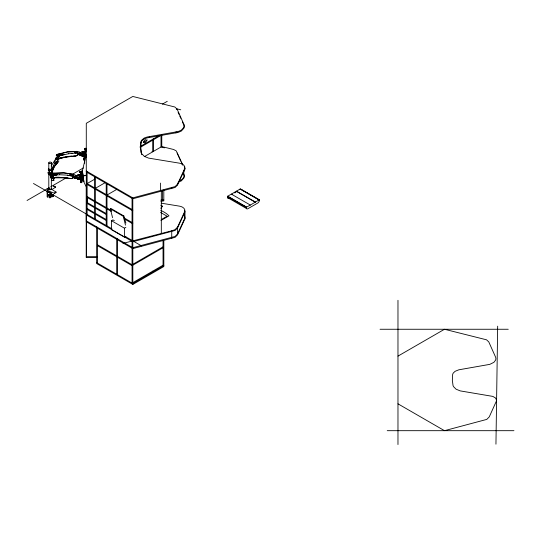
<?xml version="1.0" encoding="UTF-8"?>
<svg xmlns="http://www.w3.org/2000/svg" width="541" height="541" viewBox="0 0 541 541"><rect width="100%" height="100%" fill="white"/><g stroke="black" fill="none" stroke-linecap="round" stroke-linejoin="round"><path stroke-width="0.81" d="M54.56 192.704C54.736 193.407 54.046 193.022 54.905 193.211A2.705 1.562 0 0 0 55.879 192.63L56 192.008L52.815 190.101M55.371 186.78L55.223 187.091A2.705 1.562 0 0 0 54.445 186.686M80.913 176.224L80.92 171.362L81.542 176.373M86.283 213.215L86.283 221.756L132.829 248.623L175.095 237.323L177.59 234.767L184.765 219.173L184.792 217.468M106.99 195.943L106.99 225.949M47.486 190.175L47.601 197.032M47.933 196.931L47.953 194.949L51.578 194.591M79.852 177.658L79.912 177.739A0.954 0.771 -7.6 0 1 79.737 178.686M80.176 172.322L80.136 171.625L80.19 172.173M80.122 177.746L80.149 177.516M80.176 172.518L80.129 172.052M80.67 181.749L80.751 182.581L80.71 181.722M80.704 176.427L80.683 175.663M80.961 172.66L80.961 175.757M80.961 172.038L80.934 172.018M81.441 181.465L81.508 175.859M81.515 182.297L81.495 181.769L81.529 182.486M81.123 173.844L81.136 171.348L81.738 175.859L81.759 182.689L81.245 178.949M81.738 182.263L81.732 182.297M82.239 176.549L82.55 177.549L82.246 174.06L82.266 175.92M495.948 444.168L497.673 326.176M83.916 153.353C83.909 154.631 83.99 151.534 84.004 153.326M83.997 159.074L83.956 158.898M84.592 153.718L84.389 154.449M84.687 153.955L84.707 153.259M84.741 149.35L84.802 149.478M85.661 150.202C86.648 141.634 83.023 162.55 85.579 149.952M84.91 153.414L85.85 148.511L85.87 151.007M85.309 150.06L85.241 150.628M85.6 149.242L85.64 148.883M51.74 176.366A1.751 1.014 0 0 0 51.3 177.57L50.874 175.007L51.273 177.624A1.751 1.014 0 0 0 53.201 178.131L53.431 180.579A1.285 0.656 -1 0 0 54.141 179.862M83.652 153.259L83.672 153.752L83.909 152.67A0.954 0.771 11.3 0 1 83.091 153.779L84.687 153.881M83.76 153.164L83.747 152.684L83.213 152.677M83.97 159.433L83.923 159.23M83.997 159.169L84.017 158.784M84.781 153.793L84.795 153.252M85.606 149.154L85.586 148.856M141.275 153.225A12.815 7.398 0 0 1 141.201 152.461L140.653 148.484L140.903 142.242A10.421 6.019 0 0 1 141.6 140.234L144.224 138.029L147.138 137.008L178.111 131.551L181.33 130.165L183.866 127.365A11.496 6.634 0 0 0 183.818 124.166L177.103 109.12L174.844 107.003L132.802 96.454L86.283 123.307L86.283 171.916L132.802 198.777L175.095 187.484L177.59 184.934L184.765 169.333L184.792 167.636M140.653 148.484L140.903 142.242M80.115 171.497L80.129 171.625M80.589 175.338L80.602 176.305M80.677 175.703L80.683 176.068M80.426 181.641L80.474 182.716L80.447 181.668M80.737 176.319L80.731 176.731L80.704 175.852M80.819 175.372L80.9 174.871L81.028 179.105M80.771 176.501L80.758 177.604M80.839 178.787L80.832 177.184L80.67 178.868L75.01 178.341A1.197 0.669 12.2 0 1 73.941 177.894A1.197 0.669 12.2 0 1 73.853 177.205M80.737 182.445L80.697 182.317M81.522 176.325L81.542 175.987M80.866 173.228L80.981 172.484L81.481 175.947M231.352 194.124L240.393 188.883L259.261 199.771L259.261 200.968A2.374 1.373 -60 0 1 257.712 203.058L247.886 208.725A2.374 1.373 -60 0 1 246.338 208.427L227.47 197.533L227.47 196.342L231.352 194.104L250.348 205.066L259.261 199.771M81.644 154.117L84.274 154.368L84.585 152.312L84.606 153.123M84.829 149.269L84.842 148.761M84.842 149.133L84.863 148.626M84.592 154.456L84.66 154.009M84.761 153.38L84.707 153.177M53.431 180.579L53.64 178.05A1.751 1.014 0 0 0 54.33 177.705M80.778 173.384L80.758 173.336M80.886 178.564L81.204 181.363L81.197 180.633M74.753 176.643L75.098 176.65M76.071 177.144L76.524 177.015M83.929 159.135L83.956 158.756M83.99 159.426L83.983 158.838M84.721 153.617L84.646 153.218L84.565 154.029A4.822 0.453 -86.2 0 1 84.619 154.699M50.387 193.59L51.043 193.719M50.536 194.936L50.955 194.557M51.578 194.327L47.628 194.963M83.936 153.076L83.977 152.724M84.558 153.367L84.639 152.947A4.822 0.453 -86.2 0 0 85.207 150.148L85.275 150.182M84.768 153.516L85.059 151.974L85.174 152.481M85.593 148.998L85.579 149.201M56.298 174.425L53.038 175.21L59.686 174.77M73.657 174.452L63.757 172.775L53.316 173.188L57.245 173.695L56.426 173.735M73.278 175.717L70.445 174.953L73.495 175.636A2.34 1.907 7.8 0 1 73.502 176.19L73.353 175.548L73.326 176.352A2.34 1.907 7.8 0 1 70.472 178.571L62.756 177.691L53.153 177.854L54.107 177.732A2.556 2.083 7.8 0 1 52.856 175.926L53.052 175.108M54.431 177.908L55.595 177.272L58.55 177.205L71.087 178.462A2.191 1.785 7.8 0 0 73.197 176.312L73.245 175.649M54.999 177.671L54.465 177.691A1.751 1.014 0 0 1 52.294 177.773A1.751 1.014 0 0 1 51.632 176.596M53.018 175.852L53.16 175.223L57.163 174.283L56.345 174.324M57.163 174.283L57.224 173.573M57.481 174.101L55.622 173.722A0.913 0.744 7.8 0 0 54.979 173.911M73.576 175.047L70.54 174.276L70.425 175.068A0.913 0.744 7.8 0 1 71.73 174.682M70.54 174.276L71.683 175.338M71.175 175.203L71.256 174.439L70.127 174.385M53.268 173.999L53.41 173.384L63.743 172.978L71.317 173.925L73.42 174.385L73.373 175.047M73.441 174.871L73.535 174.202M76.058 176.102A1.17 0.676 0 0 1 75.219 177.063L73.495 177.252L73.441 175.527M57.177 155.064L57.353 154.313L67.436 151.811L76.957 151.399A2.34 1.839 -25.7 0 1 77.038 151.886M57.434 154.604L57.353 155.125A2.414 1.9 -25.7 0 1 57.441 154.618L67.476 152.014L76.863 151.541M58.212 156.917L58.293 156.396A2.414 1.9 -25.7 0 0 59.368 158.425L67.639 156.599L75.679 155.909A2.191 1.724 -25.7 0 0 77.721 153.333L77.417 152.697L74.692 152.684L74.401 151.913L77.309 151.967L77.032 151.392L79.683 152.001A1.075 0.555 13.6 0 1 79.98 152.609L77.857 153.117L77.579 152.542L74.712 152.562L74.401 151.913M74.719 152.663L75.294 152.643L74.746 152.596M80.697 175.69L80.474 175.176L77.755 174.986L79.412 174.939L79.588 176.312M80.866 172.748L81.353 181.384L81.022 178.557M80.426 175.676L80.595 176.948L80.393 175.27L78.79 175.345A0.954 0.771 -7.6 0 0 78.12 175.602M80.65 178.74L79.081 179.044A0.954 0.771 -7.6 0 1 78.134 178.314A0.954 0.771 -7.6 0 1 79.081 177.495L80.758 177.678M81.502 181.952L81.542 182.337M236.512 191.162L255.386 202.009M46.979 188.674L49.238 188.315M84.078 152.846L83.936 153.286M53.133 173.911L53.221 173.37M71.554 175.385L71.006 175.108L71.568 175.325M83.158 155.395L83.037 154.854M83.544 155.524L83.219 154.104L83.578 155.321M82.07 151.859L83.774 151.886L82.09 151.751L83.666 151.859L83.321 154.124L81.664 154.016L83.24 154.002M83.666 151.859L84.004 153.022M83.321 154.124L83.733 152.089M97.109 257.577L86.31 257.577L86.31 171.037L132.802 197.878L175.095 186.591L177.59 184.041L184.765 168.44C185.57 165.35 181.945 163.497 179.396 163.166L148.559 158.1L144.42 156.417L141.823 153.82A12.815 7.398 0 0 1 141.201 151.568L140.653 147.592M122.976 243.396L172.647 230.561L175.095 229.56L177.59 227.01L184.765 211.409C185.57 208.319 181.945 206.466 179.396 206.135L161.279 203.186M496.584 400.678L489.28 416.841L486.785 419.397L444.492 430.683L397.973 403.829M51.794 172.545L54.377 166.263L57.853 162.374M86.628 175.419L83.409 175.933L82.286 171.03L86.235 155.098M84.761 153.11L84.795 152.954A4.822 0.453 -86.2 0 0 85.207 151.223M52.132 171.808L54.377 166.689L58.685 161.468A1.278 0.818 -2.7 0 0 58.746 160.839M80 178.462L79.581 179.125M57.353 154.313L57.305 154.604A2.556 2.015 -25.7 0 0 57.218 155.159M61.038 154.645L61.83 154.442L58.151 156.369A2.556 2.015 -25.7 0 0 59.3 158.54L67.679 156.802L75.138 156.139A2.34 1.839 -25.7 0 0 77.897 153.36M83.564 155.436L83.233 155.964M86.269 149.952L83.936 154.706L83.936 160.095L84.376 160.062L84.376 154.672L86.29 154.611M84.376 154.672L83.936 154.706L84.308 154.949L86.303 150.865M79.243 176.217L79.243 175.771M53.316 173.188L53.207 173.465A2.556 2.083 7.8 0 0 53.119 174.006M71.554 175.257L70.993 175.237L71.439 175.392M83.064 153.603L83.645 153.164L83.186 152.718M183.46 171.997L183.866 171.233A11.496 6.634 0 0 0 184.102 170.435M160.961 208.238L162.32 206.121L161.117 208.319M54.228 162.564L54.979 161.346M51.07 193.401L50.502 193.516L50.617 193.171M55.06 161.171L55.446 160.576M79.906 178.679L79.108 179.287A2.374 1.373 0 0 1 77.383 178.963L76.971 177.441A2.374 1.373 0 0 1 76.788 176.075L77.052 175.839L75.814 176.048M51.212 165.992L55.791 158.723A1.751 1.014 0 0 0 58.509 159.534L54.377 163.734L51.578 169.455A1.637 1.224 -9.8 0 1 51.233 170.043M83.463 155.639L82.611 156.16A2.374 1.373 0 0 1 81.022 155.646L80.704 154.084A2.374 1.373 0 0 1 80.974 152.724M51.936 194.888L53.39 194.834L53.464 196.518L50.658 197.093L50.015 197.857L49.062 197.587L49.596 194.821L49.596 195.889L48.778 195.193M50.015 197.857L50.015 196.782L50.658 196.025L53.464 195.443L53.39 194.834M75.023 156.146L63.561 157.167L59.909 158.439L63.601 157.248M79.223 176.569L79.223 175.893M47.385 192.42L49.312 192.211M51.124 194.814L50.759 194.956M55.344 187.314L52.612 189.12A2.096 1.21 0 0 0 52.139 189.681M54.972 175.041L55.128 174.919A0.818 0.642 -25 0 1 55.872 174.804L56.027 174.885M235.666 192.339L236.092 192.014M162.469 104.095L167.27 101.323M27.05 200.481L49.312 187.626M50.766 186.787L66.712 177.583M72.514 174.236L83.388 167.953M143.243 142.371L147.395 139.977M140.092 146.557L158.953 135.663M140.078 147.456L161.779 134.925L161.779 146.564L144.285 156.667M94.912 179.071L87.115 183.575L132.802 209.949M105.326 182.574L95.358 188.329L95.358 177.157M116.957 189.289L106.99 195.044L106.99 183.872M112.548 217.685L110.364 208.846L110.946 208.508L123.869 215.967L125.884 223.068M125.87 236.295L124.423 237.134L111.5 229.675L111.5 220.721L112.947 219.883L114.381 220.714M110.364 208.846L123.287 216.305L123.869 215.967M111.5 220.721L124.423 228.18L125.87 227.348M161.252 219.578L167.101 216.204L160.589 212.444M160.934 220.471L168.968 215.832A30.614 17.67 0 0 0 160.778 210.408M132.775 264.326L163.051 246.845M132.775 265.218L163.051 247.737M227.47 196.342L246.338 207.23L250.348 205.066M132.768 282.679L163.051 265.198L163.828 265.645L132.829 283.538L96.65 262.649M96.65 226.841L96.65 263.548L132.829 284.438L163.828 266.537L163.828 240.704M397.973 356.113L444.492 329.259L486.535 339.809L488.793 341.926L495.509 356.972A11.496 6.634 0 0 1 495.556 360.171L493.872 362.348L489.801 364.357L458.829 369.807L455.103 371.309L453.29 373.04A10.421 6.019 0 0 0 452.594 375.048L452.344 380.391L452.891 384.374A12.815 7.398 0 0 0 453.514 386.626L456.11 389.216L460.249 390.9L492.81 396.397L495.482 397.96L496.591 400.11M82.55 175.994L81.907 176.271L83.03 181.174L84.477 181.066M82.333 170.956L81.907 170.882L83.03 175.784L83.03 181.174L83.409 180.971L86.668 187.801M59.611 158.479L60.085 158.236M61.708 157.587L59.632 158.689M79.831 154.652L79.378 154.8L79.378 154.063L80.94 154.374L80.474 153.827M61.14 154.861L58.34 156.261L58.11 157.018A2.556 2.015 -25.7 0 0 59.341 158.628M48.791 169.428L48.345 169.685A1.637 0.575 -2.9 0 0 48.406 170.104L50.712 173.289L51.226 177.211A1.751 1.014 0 0 1 51.74 176.779M48.961 169.489L48.589 169.705A1.359 0.48 -2.9 0 0 48.818 170.151L49.366 170.266A1.244 0.44 -2.9 0 0 50.624 170.131L50.996 169.915A1.359 0.48 -2.9 0 0 50.949 169.563M232.305 194.293L231.778 194.51M179.281 181.012L182.182 179.382L183.866 177.198A11.496 6.634 0 0 0 183.818 174.006M59.111 158.364L59.625 158.155L58.394 158.885L59.294 158.743L57.948 157.059L59.294 158.743M75.598 178.307L77.235 178.672L77.235 177.698L75.598 177.57L75.808 178.232M86.628 175.142L83.03 175.784L83.409 175.933M83.03 181.174L83.402 181.046L83.402 175.656M77.715 153.617L78.005 154.219L79.507 153.698M83.104 155.964L81.022 155.646M83.794 153.401L83.138 153.516M178.111 182.283L181.33 180.89L183.866 178.097A11.496 6.634 0 0 0 183.818 174.899L183.818 170.273M83.936 160.095L84.308 159.98L84.687 163.199M64.683 154.462L58.245 156.166M55.256 173.938L55.432 173.884A0.73 0.595 7.8 0 1 56.352 174.506M80.041 178.341L79.669 177.401A2.232 1.285 0 0 1 77.965 177.347L77.478 177.164A2.232 1.285 0 0 1 77.235 175.352L77.667 175.128A2.232 1.285 0 0 1 79.338 174.926L79.439 175.135M50.617 194.517L50.577 194.888M50.59 195.003C49.535 195.531 51.848 195.646 50.922 195.017M82.929 155.544L82.523 155.558M57.393 154.401L61.552 153.867L61.843 154.557M60.666 153.867L61.552 153.867M61.005 155.463L68.376 153.766M50.489 170.266L50.157 170.347A1.244 0.926 -9.8 0 1 49.008 170.023L48.798 169.563A1.359 1.014 -9.8 0 1 48.927 169.049M50.57 170.449L50.178 170.543A1.495 1.116 -9.8 0 1 48.798 170.158L48.541 169.597A1.637 1.224 -9.8 0 1 48.913 168.704M79.344 179.145L77.295 178.902M140.903 143.135A10.421 6.019 0 0 1 141.6 141.127L144.224 138.922L147.138 137.901L178.111 132.45L181.33 131.057L183.866 128.258A11.496 6.634 0 0 0 183.818 125.066L183.818 124.166M83.625 153.394L83.158 153.434M53.201 178.131L53.64 178.05L53.113 180.64A1.285 0.656 -1 0 1 51.618 180.133L50.712 176.238L48.21 173.221M57.495 154.496L60.68 153.982M83.28 154.327L83.213 154.341A2.232 1.285 0 0 1 81.556 154.097L81.136 153.86A2.232 1.285 0 0 1 81.502 152.055L81.995 151.886A2.232 1.285 0 0 1 83.706 151.865M62.188 153.874L59.801 154.259A0.913 0.717 -25.7 0 0 59.354 154.428M61.681 154.063L59.848 154.361A0.913 0.717 -25.7 0 0 59.618 154.422M160.947 200.434L163.815 200.001M160.92 201.333L163.815 200.894L163.815 190.026M68.335 153.8L72.061 153.333M67.639 156.484L71.689 156.099M53.153 175.237L55.899 174.98M82.239 177.15L82.029 176.224L82.53 176.095M82.759 176.319L82.333 175.419L82.759 177.752M82.333 177.563L82.759 178.469M57.542 156.221L60.666 154.699L60.436 154.212L56.589 154.969A1.522 0.92 -11.7 0 0 56.602 155.909M75.882 152.704L75.118 151.926L75.747 152.204M77.755 175.108L79.426 175.034M80.69 176.258L80.616 177.374L78.06 177.36L79.683 177.123M78.046 177.259L79.71 177.184M75.01 177.516L77.295 177.651L76.599 177.211M79.047 177.563L79.865 177.617A0.954 0.771 -7.6 0 1 79.96 177.8M79.885 177.739L77.552 177.671A2.232 1.285 0 0 1 77.235 175.825M79.047 178.814L77.951 178.828M74.381 152.035L77.106 152.048L76.829 151.48M72.014 153.374L75.72 153.184M83.091 153.299L83.267 152.751M54.526 193.286L49.596 191.352L47.5 191.467L47.27 197.046L46.999 191.02M47.662 191.697L49.596 191.615M84.308 154.949L86.222 154.888M55.581 177.353L62.756 177.455L70.357 178.557M86.31 256.684L97.109 256.684M380.053 329.259L508.242 329.259M387.234 430.683L513.95 430.683M59.659 174.736L67.294 175.169L73.258 176.224M75.659 153.225L77.89 153.346M80.379 176.718L80.595 175.392M74.949 177.793L74.597 177.698M57.285 173.695L55.635 173.62A0.913 0.744 7.8 0 0 54.851 173.959M69.654 174.256L71.304 174.33M56.731 174.912L55.473 174.851A0.913 0.744 7.8 0 0 54.824 175.041M73.36 176.123L75.909 176.089A1.075 0.622 14.8 0 0 75.997 175.46L73.603 174.337L73.522 174.932L71.236 174.513M83.111 153.671L84.707 153.779M78.756 153.948L80.954 154.327M82.658 154.368L84.254 154.476M84.274 155.923L81.576 155.707L78.756 154.773A1.197 0.703 12.4 0 1 77.728 154.023M84.254 156.024L82.658 155.916A0.954 0.771 11.3 0 1 81.84 154.699M56.453 173.519L53.349 173.505A2.414 1.961 7.8 0 0 53.268 174.013M66.956 177.827L54.222 177.597A2.414 1.961 7.8 0 1 53.099 175.331M48.697 173.938L49.623 174.256L50.712 175.811L51.463 179.314M52.416 175.027L55.973 174.182A0.73 0.595 7.8 0 0 56.514 174.784M71.256 174.615L71.912 174.966M67.294 175.169L73.163 176.238M82.333 176.346L81.907 176.271L81.907 170.882L82.286 171.03M80.812 153.069A2.232 1.285 0 0 0 81.136 154.341L81.596 154.456M176.779 108.822L180.755 109.803M161.779 146.564L173.668 149.512L176.244 150.925L182.811 164.883M164.41 147.855L161.008 147.01L161.008 135.378M49.062 196.511L50.015 196.782M81.623 155.578C84.951 156.133 81.184 153.874 82.638 155.686A0.954 0.771 11.3 0 0 83.375 155.504M79.378 154.8L80.94 155.341L80.602 154.996M77.478 177.644L77.552 178.922M54.445 177.813L54.147 177.698A2.556 2.083 7.8 0 1 52.957 175.291M83.74 152.677L83.882 152.792A0.954 0.771 11.3 0 1 83.064 153.901M49.596 191.352L48.453 190.777A2.205 1.271 0 0 1 47.919 189.255M77.6 178.706L77.262 178.537A1.542 0.859 12.2 0 1 76.984 178.32M77.235 178.672L76.808 178.368M240.65 189.181L259.261 199.92M258.99 199.927L240.123 189.039L240.123 189.6M236.39 191.345L255.257 202.233M151.987 151.399L152.704 151.805L152.704 139.274M246.608 207.075L227.747 196.187L227.747 196.748M246.338 207.534L227.734 196.789L227.734 197.681A2.374 1.373 -60 0 0 228.64 198.202M161.177 199.372L162.584 200.19L162.584 191.041M160.785 205.249L162.32 206.121M87.115 184.467L132.802 210.848M111.426 210.577L87.115 196.539L87.087 202.523L94.58 206.851M124.227 217.969L132.802 222.919M87.115 197.431L111.304 211.403M124.187 218.835L132.802 223.812M95.358 207.298L106.212 213.56M87.087 203.416L94.58 207.744M95.358 208.19L106.212 214.459M87.087 208.488L94.58 212.816M95.358 213.262L106.212 219.531M87.087 209.387L94.58 213.715M95.358 214.162L106.212 220.424M33.461 183.494L111.913 228.789M125.289 236.518L141.519 245.885M86.283 214.892L132.802 241.746L175.095 230.459L177.59 227.91L184.765 212.309L184.792 210.605M152.704 271.169L153.475 271.623M97.427 244.748L132.058 264.738M97.427 245.641L132.058 265.638M54.086 177.894L52.761 175.94L53.566 177.245M81.306 155.423L81.008 155.213A1.542 0.899 12.4 0 1 80.798 154.976M79.662 177.367L79.96 177.84M83.415 154.611L83.497 154.706A0.954 0.771 11.3 0 1 82.016 155.544M176.596 109.221L176.887 109.607M51.131 168.718L51.348 169.184A1.359 1.014 -9.8 0 1 50.786 170.124M184.231 166.554L184.569 167.081M227.747 197.309L227.781 197.377A1.995 1.15 -60 0 0 228.031 197.621M77.857 153.117L78.005 154.219M77.363 152.068L76.89 151.277M77.586 152.704L77.83 153.231M77.032 151.392L77.16 151.98M75.118 152.102L75.388 152.67M79.622 175.318L79.311 174.716L79.737 177.38M178.111 112.271L179.118 114.53M179.788 116.038L180.795 118.29M182.473 122.056L183.48 124.308M177.103 152.988L180.795 161.265M181.465 162.767L182.473 165.025M74.536 177.705L74.949 177.915A0.69 0.399 0 0 1 74.273 177.705M80.433 175.669L80.494 176.393M80.69 181.627L80.731 182.101M51.963 173.154L51.321 169.793A1.637 0.575 -2.9 0 0 51.3 169.651M123.287 216.305L125.471 225.144M86.371 157.478L85.816 155.024L85.816 157.512M51.659 173.052L51.814 173.952M184.792 216.576L184.765 218.273L177.59 233.874L175.095 236.424L132.802 247.717L86.283 220.856L86.296 187.335M81.718 175.981L81.725 176.325L81.745 175.913M81.508 176.041L81.542 182.723L81.035 178.956M84.376 160.062L84.66 162.476M53.39 195.903L53.464 196.518M80.778 173.106L80.785 175.575M80.71 175.757L80.731 176.136M81.184 180.998L81.177 178.53M51.49 172.417L51.442 171.795L51.463 172.295M81.211 176.156L81.197 176.454M80.616 177.374L80.643 177.827M80.46 177.84L80.413 176.954M81.542 176.055L81.495 176.461M80.866 177.428L80.785 176.298L80.839 176.853M80.683 182.256L80.67 181.85M80.839 177.238L80.866 177.644M80.575 176.407L80.589 176.893M82.252 176.041L82.246 174.06M81.15 178.314L80.765 172.741L80.758 173.188M47.324 191L47.344 192.555M55.358 186.767L55.358 187.213M86.31 221.134L86.31 257.577M397.973 300.316L397.973 444.546M246.338 207.23L246.338 208.427M184.799 168.278L184.799 169.177M184.799 211.254L184.799 219.01M184.765 168.44L184.765 169.333M184.765 211.409L184.765 219.173M177.59 184.041L177.59 184.934M177.59 227.01L177.59 234.767M176.873 131.835L176.873 132.734M175.879 132.004L175.879 132.897M171.727 187.808L171.727 188.701M171.727 230.777L171.727 238.54M163.051 240.218L163.051 265.198M161.319 191.399L161.319 233.475M160.542 183.081L160.542 190.161M153.475 138.827L153.475 151.358M149.33 136.704L149.33 137.597M141.201 151.568L141.201 152.461M132.802 197.878L132.829 284.438M132.058 198.344L132.058 209.516M132.058 210.415L132.058 222.486M132.058 223.379L132.058 240.42M132.058 241.313L132.058 283.092M124.423 228.18L124.423 237.134M117.485 238.872L117.485 274.679M116.707 238.419L116.707 274.233M106.212 183.426L106.212 194.598M106.212 195.49L106.212 207.561M106.212 208.461L106.212 225.502M97.427 227.288L97.427 263.102M95.358 189.228L95.358 201.299M95.358 202.192L95.358 219.233M94.58 176.711L94.58 187.883M94.58 188.782L94.58 200.853M94.58 201.746L94.58 218.787M87.115 171.504L87.115 214.473M85.857 154.645L85.857 157.133M82.543 176.339L82.543 178.489M82.029 174.08L82.029 176.224M81.204 154.374L81.204 155.632M80.575 175.521L80.575 176.562M60.436 154.875L60.436 154.212A0.73 0.575 -25.7 0 0 60.957 154.706A1.569 1.238 -25.7 0 1 61.633 154.929M56.041 174.344L56.041 173.681L52.294 173.661A1.522 0.852 -11.6 0 0 52.024 173.871M55.993 191.994L55.98 192.501M55.973 174.851L56.041 173.681A0.73 0.595 7.8 0 0 56.582 174.283A1.569 1.278 7.8 0 1 56.961 174.425M52.004 195.497L52.004 196.572M51.348 162.713L51.348 169.455M51.348 179.565L51.348 188.829M50.658 196.025L50.658 197.093M48.798 162.814L48.798 170.401M48.798 173.769L48.798 188.931M141.823 154.719A12.815 7.398 0 0 1 141.485 153.982M228.539 198.033A2.374 1.373 -60 0 1 227.47 197.533M235.234 192.643A18.455 10.658 -60 0 1 234.801 192.934M49.069 173.485A1.278 0.737 0 0 1 48.818 173.357M53.431 177.8A1.278 0.737 0 0 1 52.024 177.685A1.278 0.737 0 0 1 51.679 176.887M48.798 173.715A1.751 1.014 0 0 1 48.345 172.302A1.751 1.014 0 0 0 48.413 172.768M50.685 173.478A8.697 1.292 83.9 0 1 50.475 172.971M54.999 175.034A0.913 0.744 7.8 0 1 55.459 174.959M70.411 174.946A0.913 0.744 7.8 0 1 71.054 174.452M71.527 174.472A0.913 0.744 7.8 0 1 71.743 174.554M73.191 177.13A2.34 1.907 7.8 0 1 72.819 177.509M73.062 177.063A2.191 1.785 7.8 0 1 72.71 177.421M70.702 175.514A0.913 0.744 7.8 0 1 71.608 175.555M53.187 174.926A1.312 0.73 -11.6 0 0 54.12 174.621A1.271 0.71 -11.6 0 0 54.262 173.58A1.312 0.73 -11.6 0 0 52.463 173.715A1.271 0.71 -11.6 0 0 52.288 173.918M52.119 174.912A1.522 0.852 -11.6 0 1 51.902 174.757M59.517 156.139A0.913 0.717 -25.7 0 1 59.747 155.767M60.139 155.51A0.913 0.717 -25.7 0 1 60.369 155.45M74.367 152.251A0.913 0.717 -25.7 0 1 75.429 151.96M59.659 156.045A0.913 0.717 -25.7 0 1 59.794 155.869M79.71 152.677A1.17 0.676 0 0 1 79.946 153.448A1.17 0.676 0 0 1 78.756 153.827M74.428 152.373A0.913 0.717 -25.7 0 1 75.49 152.082M59.95 155.598A0.818 0.548 -50.6 0 1 60.585 155.341L60.666 154.699A0.73 0.575 -25.7 0 0 60.876 155.091M58.266 155.964A1.312 0.791 -11.7 0 0 59.037 155.49A1.271 0.771 -11.7 0 0 58.556 154.483M56.798 154.983A1.312 0.791 -11.7 0 1 58.536 154.456M59.625 158.256A1.751 1.014 0 0 1 57.265 158.946A1.751 1.014 0 0 1 56.399 157.505M60.342 154.604A0.73 0.575 -25.7 0 1 60.551 154.99M59.165 158.188A1.278 0.737 0 0 1 58.577 158.641M57.028 158.533A1.278 0.737 0 0 1 56.69 158.202M79.804 154.449A0.987 0.575 12.4 0 1 78.134 154.347M79.277 154.449A0.981 0.568 0 0 1 78.12 154.28M79.804 152.853A1.17 0.676 0 0 1 79.831 153.678A1.17 0.676 0 0 1 78.459 153.901M81.306 155.145A1.555 0.899 0 0 1 81.008 154.983M78.107 175.494A0.954 0.771 -7.6 0 1 78.776 175.237M79.263 176.772A0.954 0.771 -7.6 0 0 79.615 175.697L79.628 175.825A0.954 0.771 -7.6 0 1 79.284 176.9M79.541 178.814A0.954 0.771 -7.6 0 1 78.398 178.746M78.398 177.644A0.954 0.771 -7.6 0 1 79.067 177.387M75.476 177.969A0.981 0.568 0 0 1 73.995 177.685M75.469 178.205A0.987 0.548 12.2 0 1 74.009 177.712M73.819 177.069A1.17 0.676 0 0 0 75.307 177.482A1.17 0.676 0 0 0 76.024 176.616A1.17 0.676 0 0 1 75.307 177.421A1.17 0.676 0 0 1 73.819 177.008M74.969 177.894A0.69 0.399 0 0 1 74.354 177.725M77.6 178.429A1.555 0.899 0 0 1 77.262 178.3M51.057 188.234A1.501 0.866 0 0 1 51.199 189.451A1.501 0.866 0 0 1 49.089 189.533A1.501 0.866 0 0 1 48.94 188.315M51.131 188.471A1.278 0.737 0 0 1 50.157 189.62A1.278 0.737 0 0 1 48.927 188.559M48.352 172.964A1.751 1.014 0 0 1 48.433 172.194M51.672 172.309A1.751 1.014 0 0 1 51.733 172.829M49.698 174.297A1.609 0.926 0 0 1 48.433 173.201M49.447 174.046A1.278 0.737 0 0 1 49.17 173.938M48.947 173.796A1.278 0.737 0 0 1 48.731 173.431M50.942 193.036A1.826 1.055 0 0 1 49.089 192.325M50.942 193.211A1.826 1.055 0 0 1 48.994 192.231M51.239 192.873A1.312 0.757 0 0 1 50.239 192.839M58.807 158.229A1.278 0.737 0 0 1 58.685 158.601M58.496 158.763A1.278 0.737 0 0 1 56.69 158.831A1.278 0.737 0 0 1 56.568 157.789M59.287 158.209A1.751 1.014 0 0 1 56.764 159.189A1.751 1.014 0 0 1 56.555 157.438M51.733 172.112A1.751 1.014 0 0 1 51.645 172.883M51.733 172.024A1.751 1.014 0 0 1 51.645 172.795M48.413 172.68A1.751 1.014 0 0 1 48.352 172.153M53.843 185.955L53.863 186.537L53.843 185.955M79.852 171.585L79.912 172.538L79.852 171.585M81.15 171.801L81.15 171.774M83.645 159.365C83.76 160.4 83.794 157.458 83.645 159.365M84.484 149.208C84.599 150.236 84.633 147.301 84.484 149.208M85.789 149.167L85.789 149.167M52.207 169.401L53.89 165.891L52.207 169.401M143.92 141.742L143.906 142.121A1.758 1.014 -60 0 0 145.103 142.736A1.758 1.014 -60 0 0 146.374 140.802L146.388 140.423A1.758 1.014 -60 0 0 145.198 139.808A1.758 1.014 -60 0 0 143.92 141.742M55.06 164.018L57.684 161.225L55.067 163.957M50.408 174.222L49.008 172.045L50.408 174.222M78.573 178.287C79.297 179.977 80.122 176.981 78.573 178.287M52.159 174.757A1.278 0.737 0 0 0 54.154 174.209A1.278 0.737 0 0 0 52.328 173.485A1.278 0.737 0 0 0 52.159 174.757M49.231 163.321A1.278 0.737 0 0 0 51.327 162.909A1.278 0.737 0 0 0 49.657 162.07A1.278 0.737 0 0 0 49.231 163.321M56.69 155.849A1.278 0.737 0 0 0 58.786 155.436A1.278 0.737 0 0 0 57.116 154.591A1.278 0.737 0 0 0 56.69 155.849"/></g></svg>
